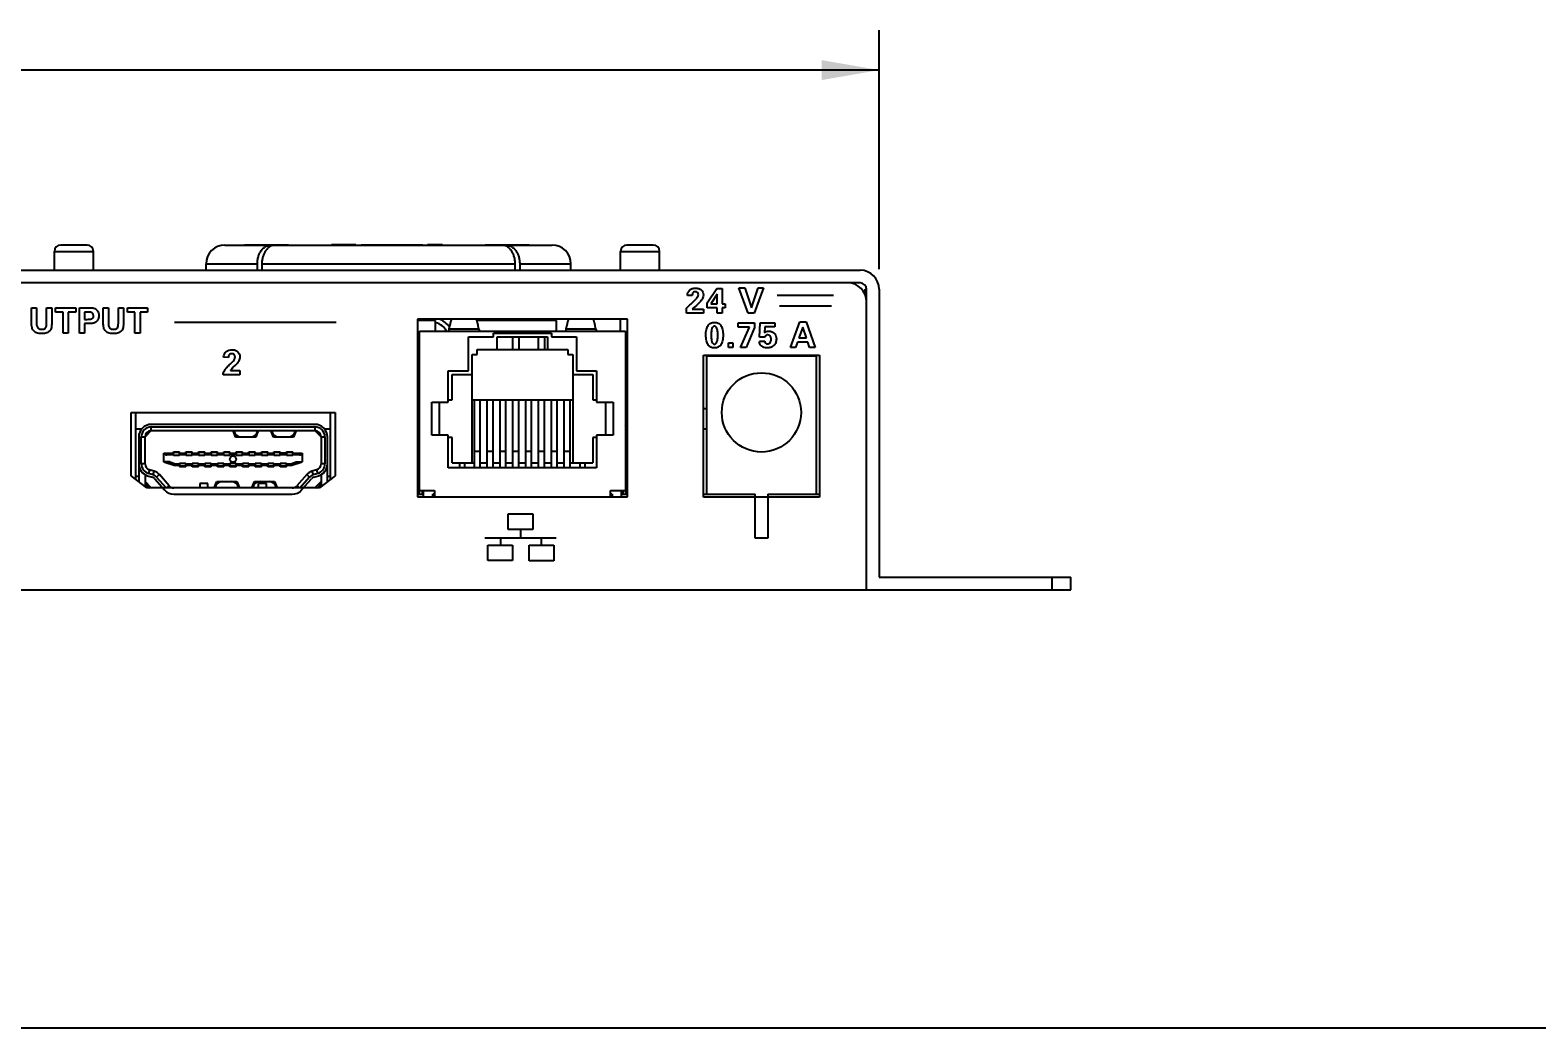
# Paper-space layout 'HD-MD4X2-4K-E_1' of a CAD drawing. Header units: inches. Extents: x 0 to 22, y 0 to 17.
# Drawn here: x 6.342 to 11.058, y 0 to 3.122 of the extents above; entities that cross this region are included whole.
import ezdxf
from ezdxf.enums import TextEntityAlignment as Align

# ---------------------------------------------------------------- set-up
doc = ezdxf.new("R2010")
doc.units = ezdxf.units.IN
doc.header["$LTSCALE"] = 1.21
doc.header["$MEASUREMENT"] = 0
doc.layers.get('0').update_dxf_attribs({"linetype": 'CONTINUOUS'})
doc.layers.add('DIM', color=7, linetype='CONTINUOUS')
doc.styles.get("Standard").update_dxf_attribs({"font": 'simplex.shx'})
doc.dimstyles.new('DIMSTYLE_1', dxfattribs={"dimtxt": 0.125, "dimasz": 0.18, "dimexe": 0.125, "dimexo": 0.0625, "dimgap": 0.0625, "dimtad": 0, "dimtih": 1, "dimtoh": 1, "dimdec": 3, "dimzin": 4, "dimdsep": 46, "dimtxsty": 'STANDARD', "dimblk": '_FILLED', "dimblk1": '_FILLED', "dimblk2": '_FILLED', "dimcen": 0.09, "dimadec": 0, "dimazin": 0, "dimtp": 0.001, "dimtm": 0.001, "dimtfac": 1, "dimtdec": 3, "dimtofl": 0, "dimtmove": 0, "dimatfit": 3, "dimldrblk": '_FILLED', "dimfxl": 1, "dimtolj": 1, "dimtzin": 4, "dimarcsym": 0})

# ---------------------------------------------------------------- blocks, each defined once
blk = doc.blocks.new('_FILLED')
at = {"color": 0, "linetype": 'BYBLOCK'}
blk.add_solid([(0, 0), (-1, 0.174), (-1, -0.174)], dxfattribs=at)
blk = doc.blocks.new('*D2')
at = {"layer": 'DIM', "color": 5, "linetype": 'CONTINUOUS'}
for p, q in [((1.519, 2.3743), (1.519, 3.1223)), ((8.9993, 2.3743), (8.9993, 3.1223)), ((1.519, 2.9973), (4.8841, 2.9973)), ((8.9993, 2.9973), (5.6341, 2.9973))]:
    blk.add_line(p, q, dxfattribs=at)
at = {"layer": 'DIM', "color": 5, "linetype": 'CONTINUOUS', "xscale": 0.18, "yscale": 0.18, "zscale": 0.18, "rotation": 180}
blk.add_blockref('_FILLED', (1.519, 2.9973), dxfattribs=at)
at = {"layer": 'DIM', "color": 5, "linetype": 'CONTINUOUS', "xscale": 0.18, "yscale": 0.18, "zscale": 0.18}
blk.add_blockref('_FILLED', (8.9993, 2.9973), dxfattribs=at)
at = {"layer": 'DIM', "color": 5, "linetype": 'CONTINUOUS'}
for s, p, p2 in [('7.480', (4.9466, 2.9348), (5.5716, 2.9348)), ('[', (4.9466, 2.7473), (5.0716, 2.7473)), (']', (5.4466, 2.7473), (5.5716, 2.7473)), ('190', (5.0716, 2.7473), (5.4466, 2.7473))]:
    blk.add_text(s, height=0.125, dxfattribs=at).set_placement(p, p2, align=Align.FIT)

psp = doc.layouts.new('HD-MD4X2-4K-E_1')

# ---------------------------------------------------------------- linework, layer by layer
at = {"color": 7, "linetype": 'CONTINUOUS'}
for p, q in [((6.4186, 2.43), (6.5406, 2.43)), ((6.4186, 2.3709), (6.4186, 2.43)), ((6.5209, 2.4496), (6.4383, 2.4496)), ((6.5406, 2.3709), (6.5406, 2.43)), ((6.9522, 2.4496), (7.9758, 2.4496)), ((7.0131, 2.4509), (7.1511, 2.4509)), ((7.3616, 2.4509), (7.2859, 2.4509)), ((7.3783, 2.4509), (7.5713, 2.4509)), ((7.6326, 2.4509), (7.586, 2.4509)), ((7.7665, 2.4509), (7.9044, 2.4509)), ((8.1902, 2.43), (8.3123, 2.43)), ((8.1902, 2.3709), (8.1902, 2.43)), ((8.2926, 2.4496), (8.2099, 2.4496)), ((8.3123, 2.3709), (8.3123, 2.43)), ((1.578, 2.3709), (8.9402, 2.3709)), ((6.8932, 2.3905), (7.0535, 2.3905)), ((6.8932, 2.3709), (6.8932, 2.3905)), ((7.0535, 2.3709), (7.0535, 2.3905)), ((7.0674, 2.3905), (7.8607, 2.3905)), ((7.0674, 2.3905), (7.0674, 2.3709)), ((7.8607, 2.3709), (7.8607, 2.3905)), ((7.8746, 2.3905), (8.0349, 2.3905)), ((7.8746, 2.3905), (7.8746, 2.3709)), ((8.0349, 2.3709), (8.0349, 2.3905)), ((8.9402, 2.3315), (1.578, 2.3315)), ((8.4608, 2.2686), (8.4911, 2.3137)), ((8.4911, 2.3137), (8.5079, 2.3137)), ((8.5079, 2.3137), (8.5079, 2.2658)), ((8.5603, 2.3163), (8.5789, 2.3163)), ((8.5895, 2.2362), (8.5603, 2.3163)), ((8.5789, 2.3163), (8.6, 2.2537)), ((8.6, 2.2537), (8.6206, 2.3163)), ((8.638, 2.3163), (8.6086, 2.2362)), ((8.6206, 2.3163), (8.638, 2.3163)), ((8.956, 2.3118), (8.9599, 2.3118)), ((8.956, 2.2934), (8.956, 2.3118)), ((8.9599, 1.3709), (8.9599, 2.3118)), ((8.9993, 2.3118), (8.9993, 1.4103)), ((8.3995, 2.292), (8.3995, 2.2929)), ((8.4143, 2.292), (8.3995, 2.292)), ((8.4608, 2.253), (8.4608, 2.2686)), ((8.4924, 2.2956), (8.4728, 2.2658)), ((8.4728, 2.2658), (8.4924, 2.2658)), ((8.4924, 2.2658), (8.4924, 2.2956)), ((8.5079, 2.2658), (8.5176, 2.2658)), ((8.5176, 2.2658), (8.5176, 2.253)), ((8.6808, 2.2933), (8.8564, 2.2933)), ((6.3467, 2.2534), (6.3627, 2.2534)), ((6.3467, 2.211), (6.3467, 2.2534)), ((6.3627, 2.2534), (6.3627, 2.2103)), ((6.394, 2.2534), (6.4101, 2.2534)), ((6.394, 2.2094), (6.394, 2.2534)), ((6.4101, 2.2534), (6.4101, 2.2116)), ((6.4221, 2.2534), (6.4854, 2.2534)), ((6.4221, 2.2399), (6.4221, 2.2534)), ((6.4457, 2.2399), (6.4221, 2.2399)), ((6.4457, 2.1739), (6.4457, 2.2399)), ((6.4854, 2.2399), (6.4618, 2.2399)), ((6.4618, 2.2399), (6.4618, 2.1739)), ((6.4854, 2.2534), (6.4854, 2.2399)), ((6.4964, 2.2534), (6.5222, 2.2534)), ((6.4964, 2.1739), (6.4964, 2.2534)), ((6.5203, 2.2399), (6.5125, 2.2399)), ((6.5125, 2.2399), (6.5125, 2.2173)), ((6.5125, 2.2173), (6.5213, 2.2173)), ((6.5712, 2.2534), (6.5873, 2.2534)), ((6.5712, 2.211), (6.5712, 2.2534)), ((6.5873, 2.2534), (6.5873, 2.2103)), ((6.6186, 2.2534), (6.6347, 2.2534)), ((6.6186, 2.2094), (6.6186, 2.2534)), ((6.6347, 2.2534), (6.6347, 2.2116)), ((6.6467, 2.2534), (6.7099, 2.2534)), ((6.6467, 2.2399), (6.6467, 2.2534)), ((6.6703, 2.2399), (6.6467, 2.2399)), ((6.6703, 2.1739), (6.6703, 2.2399)), ((6.7099, 2.2399), (6.6864, 2.2399)), ((6.6864, 2.2399), (6.6864, 2.1739)), ((6.7099, 2.2534), (6.7099, 2.2399)), ((8.2119, 2.2174), (7.5544, 2.2174)), ((7.5544, 2.2174), (7.5544, 1.6622)), ((7.7532, 2.2174), (7.7532, 2.2134)), ((7.9304, 2.2174), (7.9304, 2.2134)), ((8.1902, 2.1803), (8.1902, 2.2174)), ((8.2119, 1.6622), (8.2119, 2.2174)), ((8.3966, 2.2525), (8.4011, 2.2566)), ((8.3966, 2.2362), (8.3966, 2.2525)), ((8.4501, 2.2362), (8.3966, 2.2362)), ((8.4143, 2.2494), (8.4501, 2.2494)), ((8.4501, 2.2494), (8.4501, 2.2362)), ((8.4924, 2.253), (8.4608, 2.253)), ((8.4924, 2.2362), (8.4924, 2.253)), ((8.5079, 2.2362), (8.4924, 2.2362)), ((8.5176, 2.253), (8.5079, 2.253)), ((8.5079, 2.253), (8.5079, 2.2362)), ((8.6086, 2.2362), (8.5895, 2.2362)), ((8.6877, 2.2596), (8.85, 2.2596)), ((6.4618, 2.1739), (6.4457, 2.1739)), ((6.5125, 2.1739), (6.4964, 2.1739)), ((6.523, 2.2039), (6.5125, 2.2039)), ((6.5125, 2.2039), (6.5125, 2.1739)), ((6.6864, 2.1739), (6.6703, 2.1739)), ((6.7941, 2.2089), (7.3006, 2.2089)), ((7.6115, 2.2134), (7.5544, 2.2134)), ((7.5607, 2.1803), (8.2056, 2.1803)), ((7.5607, 1.6701), (7.5607, 2.1803)), ((7.6115, 2.1803), (7.6115, 2.2134)), ((7.747, 2.1866), (7.6532, 2.1866)), ((7.9894, 2.2134), (7.7407, 2.2134)), ((7.7926, 2.1744), (7.9737, 2.1744)), ((7.7926, 2.1626), (7.7926, 2.1744)), ((7.9737, 2.1744), (7.9737, 2.1626)), ((7.9894, 2.1803), (7.9894, 2.2134)), ((8.1131, 2.1866), (8.0193, 2.1866)), ((8.2056, 2.1803), (8.2056, 1.6701)), ((8.5579, 2.2065), (8.6096, 2.2065)), ((8.5579, 2.1933), (8.5579, 2.2065)), ((8.5937, 2.1933), (8.5579, 2.1933)), ((8.5653, 2.1291), (8.5937, 2.1933)), ((8.6096, 2.1917), (8.5837, 2.1291)), ((8.6096, 2.2065), (8.6096, 2.1917)), ((8.6249, 2.161), (8.6266, 2.2065)), ((8.6266, 2.2065), (8.673, 2.2065)), ((8.6413, 2.1939), (8.6402, 2.1751)), ((8.673, 2.1939), (8.6413, 2.1939)), ((8.673, 2.2065), (8.673, 2.1939)), ((8.7218, 2.1291), (8.7509, 2.2091)), ((8.7606, 2.1933), (8.7485, 2.1594)), ((8.7509, 2.2091), (8.771, 2.2091)), ((8.7716, 2.1594), (8.7606, 2.1933)), ((8.771, 2.2091), (8.7989, 2.1291)), ((7.5607, 2.1642), (7.5544, 2.1642)), ((7.7138, 2.1626), (7.7926, 2.1626)), ((7.7138, 2.0563), (7.7138, 2.1626)), ((7.7414, 2.1233), (8.0249, 2.1233)), ((7.7414, 2.1075), (7.7414, 2.1233)), ((7.8044, 2.1626), (7.9619, 2.1626)), ((7.8044, 2.1233), (7.8044, 2.1626)), ((7.8534, 2.1233), (7.8534, 2.1626)), ((7.8715, 2.1626), (7.8715, 2.1233)), ((7.9337, 2.1233), (7.9337, 2.1626)), ((7.9518, 2.1626), (7.9518, 2.1233)), ((7.9619, 2.1626), (7.9619, 2.1233)), ((7.9737, 2.1626), (8.0524, 2.1626)), ((8.0249, 2.1233), (8.0249, 2.1075)), ((8.0524, 2.1626), (8.0524, 2.0563)), ((8.2056, 2.1642), (8.2119, 2.1642)), ((8.5276, 2.1437), (8.5416, 2.1437)), ((8.5276, 2.1291), (8.5276, 2.1437)), ((8.5416, 2.1291), (8.5276, 2.1291)), ((8.5416, 2.1437), (8.5416, 2.1291)), ((8.5837, 2.1291), (8.5653, 2.1291)), ((8.6246, 2.1485), (8.6414, 2.1485)), ((8.6412, 2.161), (8.6249, 2.161)), ((8.738, 2.1291), (8.7218, 2.1291)), ((8.7442, 2.1463), (8.738, 2.1291)), ((8.7758, 2.1463), (8.7442, 2.1463)), ((8.7485, 2.1594), (8.7716, 2.1594)), ((8.7815, 2.1291), (8.7758, 2.1463)), ((8.7989, 2.1291), (8.7815, 2.1291)), ((6.963, 2.0975), (6.948, 2.099)), ((7.5544, 2.0759), (7.5607, 2.0819)), ((7.7257, 2.1075), (7.7414, 2.1075)), ((7.7257, 1.7685), (7.7257, 2.1075)), ((8.0249, 2.1075), (8.0406, 2.1075)), ((8.0406, 2.1075), (8.0406, 1.7685)), ((8.4501, 2.1051), (8.8123, 2.1051)), ((8.4501, 1.6603), (8.4501, 2.1051)), ((8.4599, 2.1032), (8.8024, 2.1032)), ((8.4599, 1.6701), (8.4599, 2.1032)), ((8.4875, 2.1051), (8.4875, 2.1032)), ((8.6449, 2.1051), (8.6449, 2.1032)), ((8.8024, 2.1032), (8.8024, 1.6701)), ((8.8123, 2.1051), (8.8123, 1.6603)), ((6.9989, 2.0436), (6.9463, 2.0436)), ((6.9691, 2.0575), (6.9989, 2.0575)), ((6.9989, 2.0575), (6.9989, 2.0436)), ((7.6509, 2.0563), (7.7138, 2.0563)), ((7.6509, 1.9579), (7.6509, 2.0563)), ((7.6627, 2.0445), (7.7257, 2.0445)), ((7.6627, 1.9658), (7.6627, 2.0445)), ((8.0406, 2.0445), (8.1036, 2.0445)), ((8.0524, 2.0563), (8.1154, 2.0563)), ((8.1036, 2.0445), (8.1036, 1.9658)), ((8.1154, 2.0563), (8.1154, 1.9579)), ((8.2056, 2.0484), (8.2119, 2.0484)), ((7.5544, 1.9895), (7.5607, 1.9836)), ((7.5997, 1.9579), (7.6509, 1.9579)), ((7.5997, 1.8551), (7.5997, 1.9579)), ((7.6233, 1.8551), (7.6233, 1.9579)), ((7.6509, 1.9658), (7.6627, 1.9658)), ((7.7257, 1.9654), (8.0406, 1.9654)), ((7.7329, 1.7526), (7.7329, 1.9654)), ((7.7511, 1.7526), (7.7511, 1.9654)), ((7.7731, 1.7526), (7.7731, 1.9654)), ((7.7912, 1.7526), (7.7912, 1.9654)), ((7.8133, 1.7526), (7.8133, 1.9654)), ((7.8314, 1.7526), (7.8314, 1.9654)), ((7.8534, 1.7526), (7.8534, 1.9654)), ((7.8715, 1.7526), (7.8715, 1.9654)), ((7.8936, 1.7526), (7.8936, 1.9654)), ((7.9117, 1.7526), (7.9117, 1.9654)), ((7.9337, 1.7526), (7.9337, 1.9654)), ((7.9518, 1.7526), (7.9518, 1.9654)), ((7.9739, 1.7526), (7.9739, 1.9654)), ((7.992, 1.7526), (7.992, 1.9654)), ((8.014, 1.7526), (8.014, 1.9654)), ((8.0322, 1.7526), (8.0322, 1.9654)), ((8.1036, 1.9658), (8.1154, 1.9658)), ((8.1154, 1.9579), (8.1666, 1.9579)), ((8.143, 1.9579), (8.143, 1.8551)), ((8.1666, 1.9579), (8.1666, 1.8551)), ((8.4501, 1.9378), (8.4599, 1.9378)), ((6.6591, 1.926), (7.2969, 1.926)), ((6.6591, 1.7274), (6.6591, 1.926)), ((6.6725, 1.926), (6.6725, 1.717)), ((7.2335, 1.8886), (6.7217, 1.8886)), ((7.2827, 1.7165), (7.2827, 1.926)), ((7.2969, 1.926), (7.2969, 1.7274)), ((6.6725, 1.8748), (6.6918, 1.8748)), ((6.6824, 1.8492), (6.6824, 1.7094)), ((6.6902, 1.8492), (6.702, 1.8492)), ((6.6902, 1.7654), (6.6902, 1.8492)), ((6.702, 1.8492), (6.7217, 1.8689)), ((6.702, 1.7654), (6.702, 1.8492)), ((6.7217, 1.8807), (7.2335, 1.8807)), ((6.7217, 1.8689), (6.7217, 1.8807)), ((6.7217, 1.8689), (7.2335, 1.8689)), ((6.9855, 1.849), (6.9776, 1.8689)), ((7.0485, 1.849), (6.9855, 1.849)), ((7.0564, 1.8689), (7.0485, 1.849)), ((7.1036, 1.849), (7.0957, 1.8689)), ((7.1666, 1.849), (7.1036, 1.849)), ((7.1745, 1.8689), (7.1666, 1.849)), ((7.2335, 1.8807), (7.2335, 1.8689)), ((7.2335, 1.8689), (7.2532, 1.8492)), ((7.2532, 1.8492), (7.265, 1.8492)), ((7.2532, 1.8492), (7.2532, 1.7654)), ((7.2634, 1.8748), (7.2827, 1.8748)), ((7.265, 1.8492), (7.265, 1.7654)), ((7.2729, 1.7089), (7.2729, 1.8492)), ((7.6509, 1.8551), (7.5997, 1.8551)), ((7.6509, 1.7526), (7.6509, 1.8551)), ((7.6627, 1.8473), (7.6509, 1.8473)), ((7.6627, 1.7685), (7.6627, 1.8473)), ((8.1154, 1.8473), (8.1036, 1.8473)), ((8.1036, 1.8473), (8.1036, 1.7685)), ((8.1666, 1.8551), (8.1154, 1.8551)), ((8.1154, 1.8551), (8.1154, 1.7526)), ((8.4501, 1.8748), (8.4599, 1.8748)), ((6.7611, 1.799), (6.7906, 1.799)), ((6.7611, 1.7715), (6.7611, 1.799)), ((6.7906, 1.7931), (6.7701, 1.7931)), ((6.7906, 1.803), (6.8103, 1.803)), ((6.7906, 1.7912), (6.7906, 1.803)), ((6.7916, 1.8012), (6.8093, 1.8012)), ((6.7916, 1.7912), (6.7916, 1.8012)), ((6.8005, 1.8012), (6.8005, 1.803)), ((6.8093, 1.8012), (6.8093, 1.7912)), ((6.8103, 1.7912), (6.8103, 1.803)), ((6.8103, 1.799), (6.83, 1.799)), ((6.83, 1.7931), (6.8103, 1.7931)), ((6.83, 1.803), (6.8497, 1.803)), ((6.83, 1.7912), (6.83, 1.803)), ((6.831, 1.8012), (6.8487, 1.8012)), ((6.831, 1.7912), (6.831, 1.8012)), ((6.8487, 1.8012), (6.8487, 1.7912)), ((6.8497, 1.7912), (6.8497, 1.803)), ((6.8497, 1.799), (6.8694, 1.799)), ((6.8694, 1.7931), (6.8497, 1.7931)), ((6.8694, 1.803), (6.889, 1.803)), ((6.8694, 1.7912), (6.8694, 1.803)), ((6.8703, 1.8012), (6.8881, 1.8012)), ((6.8703, 1.7912), (6.8703, 1.8012)), ((6.8881, 1.8012), (6.8881, 1.7912)), ((6.889, 1.7912), (6.889, 1.803)), ((6.889, 1.799), (6.9087, 1.799)), ((6.9087, 1.7931), (6.889, 1.7931)), ((6.9087, 1.803), (6.9284, 1.803)), ((6.9087, 1.7912), (6.9087, 1.803)), ((6.9097, 1.8012), (6.9274, 1.8012)), ((6.9097, 1.7912), (6.9097, 1.8012)), ((6.9274, 1.8012), (6.9274, 1.7912)), ((6.9284, 1.7912), (6.9284, 1.803)), ((6.9284, 1.799), (6.9481, 1.799)), ((6.9481, 1.7931), (6.9284, 1.7931)), ((6.9481, 1.803), (6.9678, 1.803)), ((6.9481, 1.7912), (6.9481, 1.803)), ((6.9491, 1.8012), (6.9668, 1.8012)), ((6.9491, 1.7912), (6.9491, 1.8012)), ((6.9668, 1.8012), (6.9668, 1.7912)), ((6.9678, 1.7912), (6.9678, 1.803)), ((6.9678, 1.799), (6.9875, 1.799)), ((6.9875, 1.7931), (6.9678, 1.7931)), ((6.9875, 1.803), (7.0072, 1.803)), ((6.9875, 1.7912), (6.9875, 1.803)), ((6.9885, 1.8012), (7.0062, 1.8012)), ((6.9885, 1.7912), (6.9885, 1.8012)), ((7.0062, 1.8012), (7.0062, 1.7912)), ((7.0072, 1.7912), (7.0072, 1.803)), ((7.0072, 1.799), (7.0268, 1.799)), ((7.0268, 1.7931), (7.0072, 1.7931)), ((7.0268, 1.803), (7.0465, 1.803)), ((7.0268, 1.7912), (7.0268, 1.803)), ((7.0278, 1.8012), (7.0455, 1.8012)), ((7.0278, 1.7912), (7.0278, 1.8012)), ((7.0455, 1.8012), (7.0455, 1.7912)), ((7.0465, 1.7912), (7.0465, 1.803)), ((7.0465, 1.799), (7.0662, 1.799)), ((7.0662, 1.7931), (7.0465, 1.7931)), ((7.0662, 1.803), (7.0859, 1.803)), ((7.0662, 1.7912), (7.0662, 1.803)), ((7.0672, 1.8012), (7.0849, 1.8012)), ((7.0672, 1.7912), (7.0672, 1.8012)), ((7.0849, 1.8012), (7.0849, 1.7912)), ((7.0859, 1.7912), (7.0859, 1.803)), ((7.0859, 1.799), (7.1056, 1.799)), ((7.1056, 1.7931), (7.0859, 1.7931)), ((7.1056, 1.803), (7.1253, 1.803)), ((7.1056, 1.7912), (7.1056, 1.803)), ((7.1066, 1.8012), (7.1243, 1.8012)), ((7.1066, 1.7912), (7.1066, 1.8012)), ((7.1243, 1.8012), (7.1243, 1.7912)), ((7.1253, 1.7912), (7.1253, 1.803)), ((7.145, 1.799), (7.1253, 1.799)), ((7.145, 1.7931), (7.1253, 1.7931)), ((7.145, 1.803), (7.1646, 1.803)), ((7.145, 1.7912), (7.145, 1.803)), ((7.1459, 1.8012), (7.1637, 1.8012)), ((7.1459, 1.7912), (7.1459, 1.8012)), ((7.1548, 1.803), (7.1548, 1.8012)), ((7.1637, 1.8012), (7.1637, 1.7912)), ((7.1646, 1.7912), (7.1646, 1.803)), ((7.1646, 1.799), (7.1942, 1.799)), ((7.1851, 1.7931), (7.1646, 1.7931)), ((7.1942, 1.799), (7.1942, 1.7715)), ((7.7329, 1.8048), (7.7511, 1.8048)), ((7.7731, 1.8048), (7.7912, 1.8048)), ((7.8133, 1.8048), (7.8314, 1.8048)), ((7.8534, 1.8048), (7.8715, 1.8048)), ((7.8936, 1.8048), (7.9117, 1.8048)), ((7.9337, 1.8048), (7.9518, 1.8048)), ((7.9739, 1.8048), (7.992, 1.8048)), ((8.014, 1.8048), (8.0322, 1.8048)), ((6.6844, 1.7528), (6.6824, 1.7528)), ((6.702, 1.7654), (6.6902, 1.7654)), ((6.7159, 1.7465), (6.7125, 1.7353)), ((6.7309, 1.7419), (6.7159, 1.7465)), ((6.7798, 1.7715), (6.7611, 1.7715)), ((6.7611, 1.7715), (6.7965, 1.7597)), ((6.7798, 1.7715), (6.7975, 1.7656)), ((6.8103, 1.7912), (6.7906, 1.7912)), ((6.8103, 1.7597), (6.7965, 1.7597)), ((6.7975, 1.7656), (6.8103, 1.7656)), ((6.8103, 1.7675), (6.83, 1.7675)), ((6.8103, 1.7675), (6.8103, 1.7557)), ((6.83, 1.7557), (6.8103, 1.7557)), ((6.8113, 1.7575), (6.8113, 1.7675)), ((6.829, 1.7575), (6.8113, 1.7575)), ((6.8158, 1.7557), (6.8158, 1.7575)), ((6.8245, 1.7575), (6.8245, 1.7557)), ((6.829, 1.7675), (6.829, 1.7575)), ((6.8497, 1.7912), (6.83, 1.7912)), ((6.83, 1.7557), (6.83, 1.7675)), ((6.83, 1.7656), (6.8497, 1.7656)), ((6.8497, 1.7597), (6.83, 1.7597)), ((6.8497, 1.7675), (6.8694, 1.7675)), ((6.8497, 1.7557), (6.8497, 1.7675)), ((6.8694, 1.7557), (6.8497, 1.7557)), ((6.8507, 1.7575), (6.8507, 1.7675)), ((6.8684, 1.7575), (6.8507, 1.7575)), ((6.8552, 1.7557), (6.8552, 1.7575)), ((6.8638, 1.7575), (6.8638, 1.7557)), ((6.8684, 1.7675), (6.8684, 1.7575)), ((6.889, 1.7912), (6.8694, 1.7912)), ((6.8694, 1.7557), (6.8694, 1.7675)), ((6.8694, 1.7656), (6.889, 1.7656)), ((6.889, 1.7597), (6.8694, 1.7597)), ((6.889, 1.7675), (6.9087, 1.7675)), ((6.889, 1.7557), (6.889, 1.7675)), ((6.9087, 1.7557), (6.889, 1.7557)), ((6.89, 1.7575), (6.89, 1.7675)), ((6.9077, 1.7575), (6.89, 1.7575)), ((6.8946, 1.7557), (6.8946, 1.7575)), ((6.9032, 1.7575), (6.9032, 1.7557)), ((6.9077, 1.7675), (6.9077, 1.7575)), ((6.9284, 1.7912), (6.9087, 1.7912)), ((6.9087, 1.7557), (6.9087, 1.7675)), ((6.9087, 1.7656), (6.9284, 1.7656)), ((6.9284, 1.7597), (6.9087, 1.7597)), ((6.9284, 1.7675), (6.9481, 1.7675)), ((6.9284, 1.7557), (6.9284, 1.7675)), ((6.9481, 1.7557), (6.9284, 1.7557)), ((6.9294, 1.7575), (6.9294, 1.7675)), ((6.9471, 1.7575), (6.9294, 1.7575)), ((6.9339, 1.7557), (6.9339, 1.7575)), ((6.9426, 1.7575), (6.9426, 1.7557)), ((6.9471, 1.7675), (6.9471, 1.7575)), ((6.9678, 1.7912), (6.9481, 1.7912)), ((6.9481, 1.7557), (6.9481, 1.7675)), ((6.9481, 1.7656), (6.9678, 1.7656)), ((6.9678, 1.7597), (6.9481, 1.7597)), ((6.9678, 1.7675), (6.9875, 1.7675)), ((6.9678, 1.7557), (6.9678, 1.7675)), ((6.9875, 1.7557), (6.9678, 1.7557)), ((6.9688, 1.7575), (6.9688, 1.7675)), ((6.9865, 1.7575), (6.9688, 1.7575)), ((6.9733, 1.7557), (6.9733, 1.7575)), ((6.982, 1.7575), (6.982, 1.7557)), ((6.9865, 1.7675), (6.9865, 1.7575)), ((7.0072, 1.7912), (6.9875, 1.7912)), ((6.9875, 1.7557), (6.9875, 1.7675)), ((6.9875, 1.7656), (7.0072, 1.7656)), ((7.0072, 1.7597), (6.9875, 1.7597)), ((7.0072, 1.7675), (7.0268, 1.7675)), ((7.0072, 1.7557), (7.0072, 1.7675)), ((7.0268, 1.7557), (7.0072, 1.7557)), ((7.0081, 1.7575), (7.0081, 1.7675)), ((7.0259, 1.7575), (7.0081, 1.7575)), ((7.0127, 1.7557), (7.0127, 1.7575)), ((7.0213, 1.7575), (7.0213, 1.7557)), ((7.0259, 1.7675), (7.0259, 1.7575)), ((7.0465, 1.7912), (7.0268, 1.7912)), ((7.0268, 1.7557), (7.0268, 1.7675)), ((7.0268, 1.7656), (7.0465, 1.7656)), ((7.0465, 1.7597), (7.0268, 1.7597)), ((7.0465, 1.7675), (7.0662, 1.7675)), ((7.0465, 1.7557), (7.0465, 1.7675)), ((7.0662, 1.7557), (7.0465, 1.7557)), ((7.0475, 1.7575), (7.0475, 1.7675)), ((7.0652, 1.7575), (7.0475, 1.7575)), ((7.052, 1.7557), (7.052, 1.7575)), ((7.0607, 1.7575), (7.0607, 1.7557)), ((7.0652, 1.7675), (7.0652, 1.7575)), ((7.0859, 1.7912), (7.0662, 1.7912)), ((7.0662, 1.7557), (7.0662, 1.7675)), ((7.0662, 1.7656), (7.0859, 1.7656)), ((7.0859, 1.7597), (7.0662, 1.7597)), ((7.0859, 1.7675), (7.1056, 1.7675)), ((7.0859, 1.7557), (7.0859, 1.7675)), ((7.1056, 1.7557), (7.0859, 1.7557)), ((7.0869, 1.7575), (7.0869, 1.7675)), ((7.1046, 1.7575), (7.0869, 1.7575)), ((7.0914, 1.7557), (7.0914, 1.7575)), ((7.1001, 1.7575), (7.1001, 1.7557)), ((7.1046, 1.7675), (7.1046, 1.7575)), ((7.1253, 1.7912), (7.1056, 1.7912)), ((7.1056, 1.7557), (7.1056, 1.7675)), ((7.1056, 1.7656), (7.1253, 1.7656)), ((7.1253, 1.7597), (7.1056, 1.7597)), ((7.1253, 1.7675), (7.145, 1.7675)), ((7.1253, 1.7557), (7.1253, 1.7675)), ((7.145, 1.7557), (7.1253, 1.7557)), ((7.1262, 1.7575), (7.1262, 1.7675)), ((7.144, 1.7575), (7.1262, 1.7575)), ((7.1308, 1.7557), (7.1308, 1.7575)), ((7.1394, 1.7575), (7.1394, 1.7557)), ((7.144, 1.7675), (7.144, 1.7575)), ((7.1646, 1.7912), (7.145, 1.7912)), ((7.145, 1.7557), (7.145, 1.7675)), ((7.145, 1.7656), (7.1578, 1.7656)), ((7.1587, 1.7597), (7.145, 1.7597)), ((7.1578, 1.7656), (7.1755, 1.7715)), ((7.1587, 1.7597), (7.1942, 1.7715)), ((7.1755, 1.7715), (7.1942, 1.7715)), ((7.2393, 1.7465), (7.2244, 1.7419)), ((7.2428, 1.7353), (7.2393, 1.7465)), ((7.265, 1.7654), (7.2532, 1.7654)), ((7.2729, 1.7528), (7.2708, 1.7528)), ((7.5607, 1.7646), (7.5544, 1.7646)), ((8.1154, 1.7526), (7.6509, 1.7526)), ((7.6627, 1.7685), (7.7329, 1.7685)), ((7.6869, 1.7526), (7.6869, 1.7685)), ((7.7026, 1.7526), (7.7026, 1.7685)), ((7.7511, 1.7685), (7.7731, 1.7685)), ((7.7912, 1.7685), (7.8133, 1.7685)), ((7.8314, 1.7685), (7.8534, 1.7685)), ((7.8715, 1.7685), (7.8936, 1.7685)), ((7.9117, 1.7685), (7.9337, 1.7685)), ((7.9518, 1.7685), (7.9739, 1.7685)), ((7.992, 1.7685), (8.014, 1.7685)), ((8.0322, 1.7685), (8.1036, 1.7685)), ((8.0637, 1.7526), (8.0637, 1.7685)), ((8.0794, 1.7526), (8.0794, 1.7685)), ((8.2119, 1.7646), (8.2056, 1.7646)), ((6.7077, 1.6898), (6.6591, 1.7274)), ((6.6824, 1.7252), (6.6725, 1.7252)), ((6.702, 1.7313), (6.702, 1.6942)), ((6.7217, 1.6898), (6.702, 1.7095)), ((6.7101, 1.7277), (6.7251, 1.7231)), ((6.7274, 1.7307), (6.7125, 1.7353)), ((6.7274, 1.7307), (6.7309, 1.7419)), ((6.7323, 1.7185), (6.7631, 1.6835)), ((6.747, 1.7315), (6.7382, 1.7237)), ((6.769, 1.6887), (6.7382, 1.7237)), ((6.7779, 1.6965), (6.747, 1.7315)), ((6.8989, 1.7036), (6.8733, 1.7036)), ((6.8733, 1.7036), (6.8733, 1.6898)), ((6.8989, 1.6898), (6.8989, 1.7036)), ((6.9186, 1.6898), (6.9264, 1.7097)), ((6.9264, 1.7097), (6.9894, 1.7097)), ((6.9894, 1.7097), (6.9973, 1.6898)), ((7.0367, 1.6898), (7.0446, 1.7097)), ((7.0446, 1.7097), (7.1075, 1.7097)), ((7.082, 1.7036), (7.0564, 1.7036)), ((7.0564, 1.7036), (7.0564, 1.6898)), ((7.082, 1.6898), (7.082, 1.7036)), ((7.1075, 1.7097), (7.1154, 1.6898)), ((7.2082, 1.7315), (7.1774, 1.6965)), ((7.2171, 1.7237), (7.1863, 1.6887)), ((7.1922, 1.6835), (7.223, 1.7185)), ((7.2171, 1.7237), (7.2082, 1.7315)), ((7.2244, 1.7419), (7.2279, 1.7307)), ((7.2428, 1.7353), (7.2279, 1.7307)), ((7.2302, 1.7231), (7.2451, 1.7277)), ((7.2532, 1.7095), (7.2335, 1.6898)), ((7.2969, 1.7274), (7.2482, 1.6898)), ((7.2532, 1.7313), (7.2532, 1.6936)), ((7.2827, 1.7252), (7.2729, 1.7252)), ((7.5607, 1.741), (7.5544, 1.741)), ((7.5607, 1.7252), (7.5544, 1.7252)), ((7.5548, 1.7201), (7.5607, 1.7201)), ((8.2056, 1.741), (8.2119, 1.741)), ((8.2056, 1.7201), (8.2115, 1.7201)), ((7.2482, 1.6898), (6.7077, 1.6898)), ((6.7703, 1.6898), (6.7779, 1.6965)), ((6.7926, 1.6701), (7.1626, 1.6701)), ((7.1774, 1.6965), (7.185, 1.6898)), ((7.5544, 1.6701), (7.5731, 1.6701)), ((7.5544, 1.6622), (8.2119, 1.6622)), ((7.5607, 1.6819), (7.6079, 1.6819)), ((7.569, 1.6819), (7.569, 1.6701)), ((7.5731, 1.6622), (7.5731, 1.6819)), ((7.6079, 1.6701), (7.6026, 1.6701)), ((7.6026, 1.6622), (7.6026, 1.6701)), ((7.6079, 1.6819), (7.6079, 1.6622)), ((8.1583, 1.6819), (8.2056, 1.6819)), ((8.1583, 1.6622), (8.1583, 1.6819)), ((8.1637, 1.6701), (8.1583, 1.6701)), ((8.1637, 1.6701), (8.1637, 1.6622)), ((8.1932, 1.6622), (8.1932, 1.6819)), ((8.1932, 1.6701), (8.2119, 1.6701)), ((8.1973, 1.6819), (8.1973, 1.6701)), ((8.4501, 1.6701), (8.6115, 1.6701)), ((8.8123, 1.6603), (8.4501, 1.6603)), ((8.6115, 1.5323), (8.6115, 1.6701)), ((8.6509, 1.6701), (8.8123, 1.6701)), ((8.6509, 1.6701), (8.6509, 1.5323)), ((7.8387, 1.6085), (7.9159, 1.6085)), ((7.8387, 1.56), (7.8387, 1.6085)), ((7.9159, 1.6085), (7.9159, 1.56)), ((7.9159, 1.56), (7.8387, 1.56)), ((7.8774, 1.5591), (7.8774, 1.5328)), ((7.7658, 1.5333), (7.9891, 1.5333)), ((7.7752, 1.5107), (7.8524, 1.5107)), ((7.7752, 1.4623), (7.7752, 1.5107)), ((7.8141, 1.5357), (7.8141, 1.5095)), ((7.8524, 1.5107), (7.8524, 1.4623)), ((7.9038, 1.5103), (7.9809, 1.5103)), ((7.9038, 1.4619), (7.9038, 1.5103)), ((7.9421, 1.5349), (7.9421, 1.5086)), ((7.9809, 1.5103), (7.9809, 1.4619)), ((8.6509, 1.5323), (8.6115, 1.5323)), ((7.8524, 1.4623), (7.7752, 1.4623)), ((7.9809, 1.4619), (7.9038, 1.4619)), ((0.919, 1.3709), (9.5993, 1.3709)), ((8.9993, 1.4103), (9.5993, 1.4103)), ((9.5402, 1.4103), (9.5402, 1.3709)), ((9.5993, 1.3709), (9.5993, 1.4103)), ((0, 0), (22, 0))]:
    psp.add_line(p, q, dxfattribs=at)
for centre, radius in [((8.6312, 1.926), 0.124), ((6.9776, 1.7798), 0.00984)]:
    psp.add_circle(centre, radius, dxfattribs=at)
for centre, radius, start, end in [((6.4383, 2.43), 0.0197, 90, 180), ((6.5209, 2.43), 0.0197, 0, 90), ((6.9522, 2.3905), 0.0591, 90, 180), ((7.9758, 2.3905), 0.0591, 0, 90), ((8.2099, 2.43), 0.0197, 90, 180), ((8.2926, 2.43), 0.0197, 0, 90), ((8.9402, 2.3118), 0.0591, 0, 90), ((8.9009, 2.2725), 0.0591, 0, 90), ((8.9402, 2.3118), 0.0197, 0, 90), ((7.6016, 2.1583), 0.063, 110.1498, 118.8454), ((7.6016, 2.1583), 0.063, 33.1132, 69.8501), ((7.6016, 2.1583), 0.0492, 26.6585, 78.4513), ((6.7217, 1.8492), 0.0394, 90, 180), ((7.2335, 1.8492), 0.0394, 0, 90), ((6.7217, 1.8492), 0.0315, 90, 180), ((6.7217, 1.8492), 0.0197, 90, 180), ((7.0031, 1.8727), 0.0236, 189.1102, 270), ((7.0309, 1.8727), 0.0236, 270, 350.8898), ((7.1212, 1.8727), 0.0236, 189.1102, 270), ((7.149, 1.8727), 0.0236, 270, 350.8898), ((7.2335, 1.8492), 0.0315, 0, 90), ((7.2335, 1.8492), 0.0197, 0, 90), ((6.7701, 1.799), 0.00591, 180, 270), ((7.1851, 1.799), 0.00591, 270, 360), ((6.7217, 1.7654), 0.0394, 180, 252.8973), ((6.7217, 1.7654), 0.0315, 180, 252.8973), ((6.7217, 1.7654), 0.0197, 180, 252.8973), ((7.2335, 1.7654), 0.0197, 287.1027, 360), ((7.2335, 1.7654), 0.0315, 287.1027, 360), ((7.2335, 1.7654), 0.0394, 287.1027, 360), ((6.7217, 1.7095), 0.0197, 180, 259.9168), ((6.7204, 1.7081), 0.0157, 41.3478, 72.8973), ((6.7204, 1.7081), 0.0236, 41.3478, 72.8973), ((6.7204, 1.7081), 0.0354, 41.3478, 72.8973), ((6.944, 1.6861), 0.0236, 90, 170.8898), ((6.9719, 1.6861), 0.0236, 9.1102, 90), ((7.0621, 1.6861), 0.0236, 90, 170.8898), ((7.09, 1.6861), 0.0236, 9.1102, 90), ((7.2348, 1.7081), 0.0354, 107.1027, 138.6522), ((7.2348, 1.7081), 0.0236, 107.1027, 138.6522), ((7.2348, 1.7081), 0.0157, 107.1027, 138.6522), ((7.2335, 1.7095), 0.0197, 280.084, 360), ((6.7926, 1.7095), 0.0394, 221.3478, 270), ((6.7926, 1.7095), 0.0197, 221.3478, 270), ((7.1626, 1.7095), 0.0197, 270, 318.6522), ((7.1626, 1.7095), 0.0394, 270, 318.6522)]:
    psp.add_arc(centre, radius, start, end, dxfattribs=at)
for centre, major_axis, ratio, start_param, end_param in [((8.1987, 1.2161), (2.6726, -2.5964), 0.131056, 1.692531, 1.694868), ((8.2462, 1.154), (2.6581, 2.5815), 0.130935, 1.45712, 1.45947)]:
    psp.add_ellipse(centre, major_axis=major_axis, ratio=ratio, start_param=start_param, end_param=end_param, dxfattribs=at)
for points, knots in [([(7.0535, 2.3905), (7.0535, 2.3924), (7.0536, 2.3963), (7.0542, 2.402), (7.0552, 2.4076), (7.0566, 2.4131), (7.0583, 2.4183), (7.0604, 2.4233), (7.0629, 2.428), (7.0656, 2.4323), (7.0686, 2.4362), (7.0719, 2.4396), (7.0755, 2.4426), (7.0792, 2.4451), (7.083, 2.4471), (7.087, 2.4485), (7.0911, 2.4494), (7.0939, 2.4496), (7.0952, 2.4496)], [0, 0, 0, 0, 0.072609, 0.144943, 0.216561, 0.287148, 0.356431, 0.424148, 0.490071, 0.554039, 0.615948, 0.675773, 0.733564, 0.789461, 0.84369, 0.89659, 0.948564, 1, 1, 1, 1]), ([(7.1092, 2.4496), (7.1078, 2.4496), (7.105, 2.4494), (7.101, 2.4485), (7.097, 2.4471), (7.0931, 2.4451), (7.0894, 2.4426), (7.0859, 2.4396), (7.0826, 2.4362), (7.0795, 2.4323), (7.0768, 2.428), (7.0743, 2.4233), (7.0722, 2.4183), (7.0705, 2.4131), (7.0691, 2.4076), (7.0681, 2.402), (7.0675, 2.3963), (7.0674, 2.3924), (7.0674, 2.3905)], [0, 0, 0, 0, 0.051436, 0.10341, 0.15631, 0.210539, 0.266436, 0.324227, 0.384053, 0.445962, 0.50993, 0.575853, 0.64357, 0.712853, 0.783439, 0.855057, 0.927391, 1, 1, 1, 1]), ([(7.8607, 2.3905), (7.8607, 2.3924), (7.8605, 2.3963), (7.8599, 2.402), (7.8589, 2.4076), (7.8576, 2.4131), (7.8558, 2.4183), (7.8537, 2.4233), (7.8513, 2.428), (7.8485, 2.4323), (7.8455, 2.4362), (7.8422, 2.4396), (7.8387, 2.4426), (7.835, 2.4451), (7.8311, 2.4471), (7.8271, 2.4485), (7.823, 2.4494), (7.8203, 2.4496), (7.8189, 2.4496)], [0, 0, 0, 0, 0.072609, 0.144943, 0.216561, 0.287148, 0.356431, 0.424148, 0.490071, 0.554039, 0.615948, 0.675773, 0.733564, 0.789461, 0.84369, 0.89659, 0.948564, 1, 1, 1, 1]), ([(7.8328, 2.4496), (7.8342, 2.4496), (7.8369, 2.4494), (7.841, 2.4485), (7.845, 2.4471), (7.8489, 2.4451), (7.8526, 2.4426), (7.8561, 2.4396), (7.8594, 2.4362), (7.8625, 2.4323), (7.8652, 2.428), (7.8676, 2.4233), (7.8697, 2.4183), (7.8715, 2.4131), (7.8729, 2.4076), (7.8739, 2.402), (7.8745, 2.3963), (7.8746, 2.3924), (7.8746, 2.3905)], [0, 0, 0, 0, 0.051436, 0.10341, 0.15631, 0.210539, 0.266436, 0.324227, 0.384053, 0.445962, 0.50993, 0.575853, 0.64357, 0.712853, 0.783439, 0.855057, 0.927391, 1, 1, 1, 1]), ([(8.3995, 2.2929), (8.3995, 2.2987), (8.4032, 2.3083), (8.4145, 2.3141), (8.4245, 2.3153), (8.4345, 2.3142), (8.4456, 2.3088), (8.4498, 2.2995), (8.4497, 2.2937), (8.4497, 2.2933)], [0, 0, 0, 0, 0.236051, 0.359206, 0.500789, 0.641401, 0.763701, 0.986209, 1, 1, 1, 1]), ([(8.4011, 2.2566), (8.4097, 2.2642), (8.4207, 2.2755), (8.4339, 2.2893), (8.4339, 2.2947)], [0, 0, 0, 0, 0.680942, 1, 1, 1, 1]), ([(8.4339, 2.2947), (8.4339, 2.297), (8.4321, 2.3021), (8.4256, 2.3042), (8.4204, 2.3034), (8.4154, 2.3), (8.4144, 2.2951), (8.4143, 2.292)], [0, 0, 0, 0, 0.221725, 0.443449, 0.584434, 0.707669, 1, 1, 1, 1]), ([(8.4497, 2.2933), (8.4496, 2.2906), (8.4479, 2.2843), (8.4418, 2.2744), (8.43, 2.2627), (8.4203, 2.2543), (8.4143, 2.2494)], [0, 0, 0, 0, 0.141135, 0.329192, 0.600178, 1, 1, 1, 1]), ([(6.5213, 2.2173), (6.5239, 2.2173), (6.5282, 2.2174), (6.5336, 2.2181), (6.5369, 2.22), (6.5399, 2.2232), (6.5416, 2.2291), (6.5395, 2.2352), (6.5355, 2.2384), (6.5317, 2.2396), (6.5265, 2.2399), (6.5227, 2.2399), (6.5203, 2.2399)], [0, 0, 0, 0, 0.151287, 0.244337, 0.306935, 0.367398, 0.490779, 0.636226, 0.706799, 0.77888, 0.86202, 1, 1, 1, 1]), ([(6.5222, 2.2534), (6.5244, 2.2534), (6.5308, 2.2533), (6.5373, 2.2533), (6.5413, 2.2522)], [0, 0, 0, 0, 0.349301, 1, 1, 1, 1]), ([(6.5413, 2.2522), (6.5458, 2.251), (6.5523, 2.2465), (6.5568, 2.2373), (6.5576, 2.2296), (6.557, 2.2224), (6.5545, 2.2151), (6.5497, 2.2095), (6.544, 2.2063), (6.5388, 2.2046), (6.5317, 2.204), (6.5262, 2.2039), (6.523, 2.2039)], [0, 0, 0, 0, 0.174864, 0.271994, 0.381842, 0.467426, 0.542172, 0.672879, 0.733052, 0.788914, 0.878439, 1, 1, 1, 1]), ([(7.6608, 2.2174), (7.6605, 2.2165), (7.6598, 2.2145), (7.6589, 2.2115), (7.6579, 2.2081), (7.6569, 2.2044), (7.656, 2.2004), (7.6547, 2.1945), (7.6538, 2.1898), (7.6532, 2.1866)], [0, 0, 0, 0, 0.091104, 0.191822, 0.302211, 0.422307, 0.552131, 0.69169, 1, 1, 1, 1]), ([(7.747, 2.1866), (7.7464, 2.1898), (7.7455, 2.1945), (7.7441, 2.2005), (7.7432, 2.2045), (7.7422, 2.2082), (7.7413, 2.2115), (7.7403, 2.2146), (7.7397, 2.2165), (7.7393, 2.2174)], [0, 0, 0, 0, 0.308452, 0.448047, 0.577882, 0.697966, 0.808319, 0.908977, 1, 1, 1, 1]), ([(8.0269, 2.2174), (8.0266, 2.2165), (8.0259, 2.2145), (8.025, 2.2115), (8.024, 2.2081), (8.0231, 2.2044), (8.0221, 2.2004), (8.0208, 2.1945), (8.0199, 2.1898), (8.0193, 2.1866)], [0, 0, 0, 0, 0.091111, 0.191833, 0.302225, 0.422322, 0.552145, 0.691702, 1, 1, 1, 1]), ([(8.1131, 2.1866), (8.1125, 2.1898), (8.1116, 2.1945), (8.1103, 2.2005), (8.1093, 2.2045), (8.1084, 2.2082), (8.1074, 2.2115), (8.1065, 2.2146), (8.1058, 2.2165), (8.1055, 2.2174)], [0, 0, 0, 0, 0.308452, 0.448047, 0.577882, 0.697966, 0.808319, 0.908977, 1, 1, 1, 1]), ([(6.4101, 2.2116), (6.4101, 2.2075), (6.41, 2.2008), (6.4092, 2.1921), (6.4072, 2.1859), (6.4042, 2.1812), (6.3999, 2.1775), (6.3944, 2.1745), (6.3874, 2.1728), (6.3788, 2.1724), (6.3701, 2.1727), (6.3624, 2.1746), (6.3568, 2.1779), (6.3527, 2.1817), (6.3498, 2.1861), (6.3477, 2.1919), (6.3469, 2.2003), (6.3467, 2.2071), (6.3467, 2.211)], [0, 0, 0, 0, 0.10366, 0.172157, 0.221004, 0.266838, 0.313344, 0.364067, 0.423376, 0.496021, 0.581166, 0.644977, 0.696514, 0.743584, 0.787315, 0.828089, 0.900563, 1, 1, 1, 1]), ([(6.3627, 2.2103), (6.3627, 2.2088), (6.3628, 2.2043), (6.3628, 2.1998), (6.3633, 2.197)], [0, 0, 0, 0, 0.351358, 1, 1, 1, 1]), ([(6.3633, 2.197), (6.364, 2.194), (6.3667, 2.1894), (6.3731, 2.1866), (6.3788, 2.1861), (6.3845, 2.1865), (6.3892, 2.1886), (6.3921, 2.1919), (6.3937, 2.1963), (6.3939, 2.2022), (6.394, 2.2067), (6.394, 2.2094)], [0, 0, 0, 0, 0.174695, 0.270887, 0.385443, 0.4994, 0.589975, 0.668712, 0.744355, 0.84704, 1, 1, 1, 1]), ([(6.6347, 2.2116), (6.6347, 2.2075), (6.6345, 2.2008), (6.6338, 2.1921), (6.6318, 2.1859), (6.6287, 2.1812), (6.6245, 2.1775), (6.619, 2.1745), (6.612, 2.1728), (6.6034, 2.1724), (6.5947, 2.1727), (6.5869, 2.1746), (6.5813, 2.1779), (6.5772, 2.1817), (6.5743, 2.1861), (6.5722, 2.1919), (6.5714, 2.2003), (6.5712, 2.2071), (6.5712, 2.211)], [0, 0, 0, 0, 0.10366, 0.172157, 0.221004, 0.266838, 0.313344, 0.364067, 0.423376, 0.496021, 0.581166, 0.644977, 0.696514, 0.743584, 0.787315, 0.828089, 0.900563, 1, 1, 1, 1]), ([(6.5873, 2.2103), (6.5873, 2.2088), (6.5874, 2.2043), (6.5873, 2.1998), (6.5879, 2.197)], [0, 0, 0, 0, 0.351358, 1, 1, 1, 1]), ([(6.5879, 2.197), (6.5885, 2.194), (6.5913, 2.1894), (6.5976, 2.1866), (6.6034, 2.1861), (6.6091, 2.1865), (6.6137, 2.1886), (6.6167, 2.1919), (6.6182, 2.1963), (6.6185, 2.2022), (6.6186, 2.2067), (6.6186, 2.2094)], [0, 0, 0, 0, 0.174695, 0.270887, 0.385443, 0.4994, 0.589975, 0.668712, 0.744355, 0.84704, 1, 1, 1, 1]), ([(7.6532, 2.1866), (7.6531, 2.1861), (7.6529, 2.1852), (7.6526, 2.184), (7.6523, 2.1829), (7.6521, 2.1821), (7.6519, 2.1816), (7.6517, 2.1813), (7.6516, 2.181), (7.6514, 2.1808), (7.6513, 2.1806), (7.6512, 2.1804), (7.651, 2.1804), (7.6509, 2.1803), (7.6509, 2.1803)], [0, 0, 0, 0, 0.214366, 0.402725, 0.564835, 0.70058, 0.758605, 0.810127, 0.855258, 0.894194, 0.927279, 0.955117, 0.978771, 1, 1, 1, 1]), ([(7.747, 2.1866), (7.7471, 2.1861), (7.7472, 2.1852), (7.7475, 2.184), (7.7478, 2.1829), (7.7481, 2.1821), (7.7483, 2.1816), (7.7484, 2.1813), (7.7485, 2.181), (7.7487, 2.1808), (7.7488, 2.1806), (7.749, 2.1804), (7.7491, 2.1804), (7.7492, 2.1803), (7.7493, 2.1803)], [0, 0, 0, 0, 0.214364, 0.402722, 0.564832, 0.700577, 0.758601, 0.810124, 0.855255, 0.894191, 0.927277, 0.955116, 0.97877, 1, 1, 1, 1]), ([(8.0193, 2.1866), (8.0192, 2.1861), (8.019, 2.1852), (8.0187, 2.184), (8.0185, 2.1829), (8.0182, 2.1821), (8.018, 2.1816), (8.0179, 2.1813), (8.0177, 2.181), (8.0176, 2.1808), (8.0174, 2.1806), (8.0173, 2.1804), (8.0172, 2.1804), (8.017, 2.1803), (8.017, 2.1803)], [0, 0, 0, 0, 0.214357, 0.402711, 0.564819, 0.700563, 0.758589, 0.810113, 0.855246, 0.894185, 0.927273, 0.955114, 0.97877, 1, 1, 1, 1]), ([(8.1131, 2.1866), (8.1132, 2.1861), (8.1134, 2.1852), (8.1137, 2.184), (8.114, 2.1829), (8.1142, 2.1821), (8.1144, 2.1816), (8.1145, 2.1813), (8.1147, 2.181), (8.1148, 2.1808), (8.115, 2.1806), (8.1151, 2.1804), (8.1153, 2.1804), (8.1154, 2.1803), (8.1154, 2.1803)], [0, 0, 0, 0, 0.214364, 0.402722, 0.564832, 0.700577, 0.758601, 0.810124, 0.855255, 0.894191, 0.927277, 0.955116, 0.97877, 1, 1, 1, 1]), ([(8.4841, 2.1278), (8.482, 2.1278), (8.478, 2.1282), (8.4705, 2.1307), (8.4627, 2.1381), (8.459, 2.1487), (8.4574, 2.1589), (8.457, 2.1678), (8.4574, 2.1768), (8.4589, 2.187), (8.4627, 2.1976), (8.4705, 2.2049), (8.478, 2.2074), (8.482, 2.2077), (8.4841, 2.2077)], [0, 0, 0, 0, 0.057751, 0.110732, 0.215425, 0.340147, 0.41523, 0.50042, 0.585795, 0.660861, 0.784879, 0.889035, 0.94208, 1, 1, 1, 1]), ([(8.4946, 2.1678), (8.4946, 2.17), (8.4945, 2.1741), (8.4939, 2.1812), (8.4926, 2.1881), (8.4896, 2.1945), (8.4841, 2.1968), (8.4787, 2.1945), (8.4757, 2.1882), (8.4744, 2.1813), (8.4738, 2.1742), (8.4737, 2.1701), (8.4737, 2.1678)], [0, 0, 0, 0, 0.101113, 0.189302, 0.32837, 0.424693, 0.499974, 0.575094, 0.670425, 0.809218, 0.897897, 1, 1, 1, 1]), ([(8.4841, 2.2077), (8.4862, 2.2077), (8.4903, 2.2074), (8.4978, 2.2049), (8.5056, 2.1975), (8.5094, 2.1869), (8.5109, 2.1767), (8.5113, 2.1678), (8.5109, 2.159), (8.5094, 2.1488), (8.5056, 2.1381), (8.4977, 2.1307), (8.4903, 2.1282), (8.4862, 2.1278), (8.4841, 2.1278)], [0, 0, 0, 0, 0.05791, 0.111001, 0.215557, 0.339745, 0.414571, 0.499533, 0.584473, 0.659419, 0.784295, 0.889242, 0.942256, 1, 1, 1, 1]), ([(8.6402, 2.1751), (8.6421, 2.1768), (8.6466, 2.1796), (8.655, 2.1808), (8.6639, 2.1794), (8.6717, 2.174), (8.6768, 2.1658), (8.6783, 2.1555), (8.6766, 2.1446), (8.6719, 2.1374), (8.6686, 2.1344), (8.6679, 2.1339)], [0, 0, 0, 0, 0.099146, 0.198244, 0.320212, 0.435989, 0.553659, 0.680454, 0.829423, 0.968799, 1, 1, 1, 1]), ([(6.948, 2.099), (6.9487, 2.1055), (6.9526, 2.1158), (6.9645, 2.1214), (6.9742, 2.1226), (6.9841, 2.1214), (6.9951, 2.1152), (6.9992, 2.105), (6.9988, 2.0981), (6.9987, 2.097)], [0, 0, 0, 0, 0.251165, 0.364928, 0.490073, 0.62365, 0.740634, 0.956326, 1, 1, 1, 1]), ([(8.4737, 2.1678), (8.4737, 2.1656), (8.4738, 2.1614), (8.4744, 2.1543), (8.4756, 2.1474), (8.4787, 2.1411), (8.4841, 2.1388), (8.4895, 2.1411), (8.4926, 2.1475), (8.4939, 2.1544), (8.4945, 2.1615), (8.4946, 2.1656), (8.4946, 2.1678)], [0, 0, 0, 0, 0.10278, 0.191809, 0.33034, 0.424954, 0.500262, 0.575292, 0.671192, 0.81027, 0.898596, 1, 1, 1, 1]), ([(8.6679, 2.1339), (8.6657, 2.1321), (8.6597, 2.1287), (8.6494, 2.1272), (8.6392, 2.1284), (8.6284, 2.1339), (8.6246, 2.1428), (8.6246, 2.1483)], [0, 0, 0, 0, 0.153489, 0.367111, 0.547432, 0.705588, 1, 1, 1, 1]), ([(8.6613, 2.1566), (8.6612, 2.158), (8.6608, 2.1611), (8.6584, 2.1665), (8.6518, 2.17), (8.6443, 2.1674), (8.6419, 2.1632), (8.6412, 2.161)], [0, 0, 0, 0, 0.1396, 0.295624, 0.562127, 0.770856, 1, 1, 1, 1]), ([(8.6414, 2.1485), (8.6415, 2.1463), (8.6429, 2.1415), (8.6494, 2.1397), (8.6547, 2.1408), (8.6587, 2.1442), (8.6609, 2.1493), (8.6614, 2.1537), (8.6613, 2.1562), (8.6613, 2.1566)], [0, 0, 0, 0, 0.184152, 0.366703, 0.502627, 0.636153, 0.786638, 0.965357, 1, 1, 1, 1]), ([(6.9463, 2.0436), (6.9465, 2.0462), (6.9477, 2.0514), (6.9515, 2.0594), (6.9586, 2.0681), (6.9646, 2.074), (6.9683, 2.0773)], [0, 0, 0, 0, 0.191268, 0.386371, 0.638726, 1, 1, 1, 1]), ([(6.9807, 2.0902), (6.9825, 2.0929), (6.9848, 2.0987), (6.9826, 2.1065), (6.9778, 2.1094), (6.9737, 2.11), (6.9695, 2.1094), (6.9666, 2.1076), (6.9655, 2.1061), (6.9652, 2.1056)], [0, 0, 0, 0, 0.270792, 0.499293, 0.605291, 0.72521, 0.844994, 0.953748, 1, 1, 1, 1]), ([(6.9683, 2.0773), (6.9698, 2.0788), (6.9741, 2.0829), (6.9785, 2.087), (6.9807, 2.0902)], [0, 0, 0, 0, 0.353224, 1, 1, 1, 1]), ([(6.9987, 2.097), (6.9984, 2.0947), (6.9973, 2.0907), (6.9945, 2.0852), (6.9912, 2.0804), (6.9866, 2.0754), (6.9812, 2.0704), (6.9761, 2.0657), (6.9725, 2.0622), (6.9704, 2.0597), (6.9695, 2.0582), (6.9691, 2.0575)], [0, 0, 0, 0, 0.136123, 0.244971, 0.369049, 0.482626, 0.64823, 0.806411, 0.896761, 0.951033, 1, 1, 1, 1])]:
    psp.add_open_spline(points, degree=3, knots=knots, dxfattribs=at)
psp.add_open_spline([(6.9652, 2.1056), (6.9637, 2.1033), (6.9632, 2.1003), (6.963, 2.0975)], degree=3, dxfattribs=at)

# ---------------------------------------------------------------- dimensions: what is measured, and where the dimension line sits
at = {"layer": 'DIM', "color": 5, "linetype": 'CONTINUOUS'}
dim = psp.add_linear_dim(base=(1.519, 2.9973), p1=(8.9993, 2.3118), p2=(1.519, 2.3118), angle=180, dimstyle='DIMSTYLE_1', dxfattribs=at)
dim.commit()
dim.dimension.update_dxf_attribs({"geometry": '*D2', "text_midpoint": (5.2591, 2.9036), "dimtype": 160})

doc.saveas('drawing.dxf')
